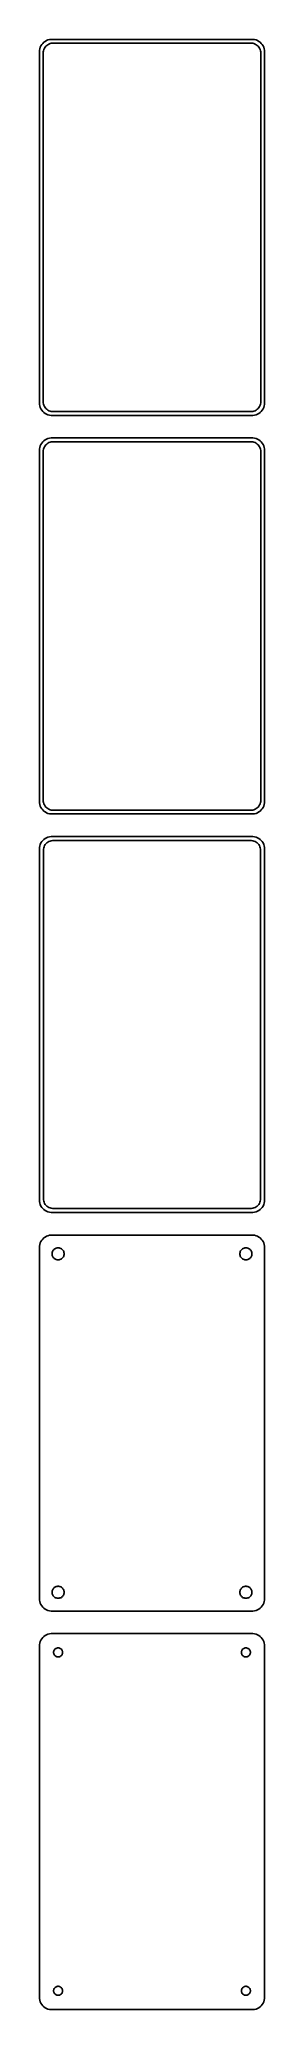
# Model space of a CAD drawing. Header units: metres. Extents: x -45 to 45, y 561 to 1347.
import ezdxf

# ---------------------------------------------------------------- set-up
doc = ezdxf.new("R2010")
doc.units = ezdxf.units.M

msp = doc.modelspace()

# ---------------------------------------------------------------- linework, layer by layer
for p, q in [((-44.3815, 1344.41), (-44.6489, 1343.84)), ((-44.0451, 1344.94), (-44.3815, 1344.41)), ((-43.6448, 1345.42), (-44.0451, 1344.94)), ((-43.1871, 1345.85), (-43.6448, 1345.42)), ((-42.6791, 1346.22), (-43.1871, 1345.85)), ((-42.7361, 1343.85), (-42.4159, 1344.24)), ((-42.1289, 1346.52), (-42.6791, 1346.22)), ((-42.4159, 1344.24), (-42.0497, 1344.58)), ((-41.5451, 1346.76), (-42.1289, 1346.52)), ((-42.0497, 1344.58), (-41.6433, 1344.88)), ((-41.6433, 1344.88), (-41.2031, 1345.12)), ((-40.9369, 1346.91), (-41.5451, 1346.76)), ((-41.2031, 1345.12), (-40.7361, 1345.3)), ((-40.3139, 1346.99), (-40.9369, 1346.91)), ((-40.7361, 1345.3), (-40.2495, 1345.43)), ((40.3139, 1346.99), (-40.3139, 1346.99)), ((-40.2495, 1345.43), (-39.7512, 1345.49)), ((-39.7512, 1345.49), (39.7512, 1345.49)), ((39.7512, 1345.49), (40.2495, 1345.43)), ((40.2495, 1345.43), (40.7361, 1345.3)), ((40.9369, 1346.91), (40.3139, 1346.99)), ((40.7361, 1345.3), (41.2031, 1345.12)), ((41.5451, 1346.76), (40.9369, 1346.91)), ((41.2031, 1345.12), (41.6433, 1344.88)), ((42.1289, 1346.52), (41.5451, 1346.76)), ((41.6433, 1344.88), (42.0497, 1344.58)), ((42.0497, 1344.58), (42.4159, 1344.24)), ((42.6791, 1346.22), (42.1289, 1346.52)), ((42.4159, 1344.24), (42.7361, 1343.85)), ((43.1871, 1345.85), (42.6791, 1346.22)), ((43.6448, 1345.42), (43.1871, 1345.85)), ((44.0451, 1344.94), (43.6448, 1345.42)), ((44.3815, 1344.41), (44.0451, 1344.94)), ((44.6489, 1343.84), (44.3815, 1344.41)), ((-44.9606, 1342.63), (-45, 1342)), ((-45, 1342), (-45, 1202)), ((-44.8429, 1343.24), (-44.9606, 1342.63)), ((-44.6489, 1343.84), (-44.8429, 1343.24)), ((-43.5, 1341.5), (-43.4685, 1342)), ((-43.5, 1202.5), (-43.5, 1341.5)), ((-43.4685, 1342), (-43.3743, 1342.49)), ((-43.3743, 1342.49), (-43.2191, 1342.97)), ((-43.2191, 1342.97), (-43.0052, 1343.43)), ((-43.0052, 1343.43), (-42.7361, 1343.85)), ((42.7361, 1343.85), (43.0052, 1343.43)), ((43.0052, 1343.43), (43.2191, 1342.97)), ((43.2191, 1342.97), (43.3743, 1342.49)), ((43.3743, 1342.49), (43.4685, 1342)), ((43.4685, 1342), (43.5, 1341.5)), ((43.5, 1341.5), (43.5, 1202.5)), ((44.8429, 1343.24), (44.6489, 1343.84)), ((44.9606, 1342.63), (44.8429, 1343.24)), ((45, 1342), (44.9606, 1342.63)), ((45, 1202), (45, 1342)), ((-45, 1202), (-44.9606, 1201.37)), ((-44.9606, 1201.37), (-44.8429, 1200.76)), ((-44.8429, 1200.76), (-44.6489, 1200.16)), ((-44.6489, 1200.16), (-44.3815, 1199.59)), ((-44.3815, 1199.59), (-44.0451, 1199.06)), ((-44.0451, 1199.06), (-43.6448, 1198.58)), ((-43.6448, 1198.58), (-43.1871, 1198.15)), ((-43.4685, 1202), (-43.5, 1202.5)), ((-43.3743, 1201.51), (-43.4685, 1202)), ((-43.2191, 1201.03), (-43.3743, 1201.51)), ((-43.0052, 1200.57), (-43.2191, 1201.03)), ((-43.1871, 1198.15), (-42.6791, 1197.78)), ((-42.7361, 1200.15), (-43.0052, 1200.57)), ((-42.4159, 1199.76), (-42.7361, 1200.15)), ((-42.6791, 1197.78), (-42.1289, 1197.48)), ((-42.0497, 1199.42), (-42.4159, 1199.76)), ((-42.1289, 1197.48), (-41.5451, 1197.24)), ((-41.6433, 1199.12), (-42.0497, 1199.42)), ((-41.2031, 1198.88), (-41.6433, 1199.12)), ((-41.5451, 1197.24), (-40.9369, 1197.09)), ((-40.7361, 1198.7), (-41.2031, 1198.88)), ((-40.9369, 1197.09), (-40.3139, 1197.01)), ((-40.2495, 1198.57), (-40.7361, 1198.7)), ((-40.3139, 1197.01), (40.3139, 1197.01)), ((-39.7512, 1198.51), (-40.2495, 1198.57)), ((39.7512, 1198.51), (-39.7512, 1198.51)), ((40.2495, 1198.57), (39.7512, 1198.51)), ((40.7361, 1198.7), (40.2495, 1198.57)), ((40.3139, 1197.01), (40.9369, 1197.09)), ((41.2031, 1198.88), (40.7361, 1198.7)), ((40.9369, 1197.09), (41.5451, 1197.24)), ((41.6433, 1199.12), (41.2031, 1198.88)), ((41.5451, 1197.24), (42.1289, 1197.48)), ((42.0497, 1199.42), (41.6433, 1199.12)), ((42.4159, 1199.76), (42.0497, 1199.42)), ((42.1289, 1197.48), (42.6791, 1197.78)), ((42.7361, 1200.15), (42.4159, 1199.76)), ((42.6791, 1197.78), (43.1871, 1198.15)), ((43.0052, 1200.57), (42.7361, 1200.15)), ((43.2191, 1201.03), (43.0052, 1200.57)), ((43.1871, 1198.15), (43.6448, 1198.58)), ((43.3743, 1201.51), (43.2191, 1201.03)), ((43.4685, 1202), (43.3743, 1201.51)), ((43.5, 1202.5), (43.4685, 1202)), ((43.6448, 1198.58), (44.0451, 1199.06)), ((44.0451, 1199.06), (44.3815, 1199.59)), ((44.3815, 1199.59), (44.6489, 1200.16)), ((44.6489, 1200.16), (44.8429, 1200.76)), ((44.8429, 1200.76), (44.9606, 1201.37)), ((44.9606, 1201.37), (45, 1202)), ((-43.1871, 1186.85), (-43.6448, 1186.42)), ((-42.6791, 1187.22), (-43.1871, 1186.85)), ((-42.1289, 1187.52), (-42.6791, 1187.22)), ((-41.5451, 1187.76), (-42.1289, 1187.52)), ((-40.9369, 1187.91), (-41.5451, 1187.76)), ((-40.3139, 1187.99), (-40.9369, 1187.91)), ((40.3139, 1187.99), (-40.3139, 1187.99)), ((40.9369, 1187.91), (40.3139, 1187.99)), ((41.5451, 1187.76), (40.9369, 1187.91)), ((42.1289, 1187.52), (41.5451, 1187.76)), ((42.6791, 1187.22), (42.1289, 1187.52)), ((43.1871, 1186.85), (42.6791, 1187.22)), ((43.6448, 1186.42), (43.1871, 1186.85)), ((-44.9606, 1183.63), (-45, 1183)), ((-45, 1183), (-45, 1043)), ((-44.8429, 1184.24), (-44.9606, 1183.63)), ((-44.6489, 1184.84), (-44.8429, 1184.24)), ((-44.3815, 1185.41), (-44.6489, 1184.84)), ((-44.0451, 1185.94), (-44.3815, 1185.41)), ((-43.6448, 1186.42), (-44.0451, 1185.94)), ((-43.5, 1182.5), (-43.4685, 1183)), ((-43.5, 1043.5), (-43.5, 1182.5)), ((-43.4685, 1183), (-43.3743, 1183.49)), ((-43.3743, 1183.49), (-43.2191, 1183.97)), ((-43.2191, 1183.97), (-43.0052, 1184.43)), ((-43.0052, 1184.43), (-42.7361, 1184.85)), ((-42.7361, 1184.85), (-42.4159, 1185.24)), ((-42.4159, 1185.24), (-42.0497, 1185.58)), ((-42.0497, 1185.58), (-41.6433, 1185.88)), ((-41.6433, 1185.88), (-41.2031, 1186.12)), ((-41.2031, 1186.12), (-40.7361, 1186.3)), ((-40.7361, 1186.3), (-40.2495, 1186.43)), ((-40.2495, 1186.43), (-39.7512, 1186.49)), ((-39.7512, 1186.49), (39.7512, 1186.49)), ((39.7512, 1186.49), (40.2495, 1186.43)), ((40.2495, 1186.43), (40.7361, 1186.3)), ((40.7361, 1186.3), (41.2031, 1186.12)), ((41.2031, 1186.12), (41.6433, 1185.88)), ((41.6433, 1185.88), (42.0497, 1185.58)), ((42.0497, 1185.58), (42.4159, 1185.24)), ((42.4159, 1185.24), (42.7361, 1184.85)), ((42.7361, 1184.85), (43.0052, 1184.43)), ((43.0052, 1184.43), (43.2191, 1183.97)), ((43.2191, 1183.97), (43.3743, 1183.49)), ((43.3743, 1183.49), (43.4685, 1183)), ((43.4685, 1183), (43.5, 1182.5)), ((43.5, 1182.5), (43.5, 1043.5)), ((44.0451, 1185.94), (43.6448, 1186.42)), ((44.3815, 1185.41), (44.0451, 1185.94)), ((44.6489, 1184.84), (44.3815, 1185.41)), ((44.8429, 1184.24), (44.6489, 1184.84)), ((44.9606, 1183.63), (44.8429, 1184.24)), ((45, 1183), (44.9606, 1183.63)), ((45, 1043), (45, 1183)), ((-45, 1043), (-44.9606, 1042.37)), ((-44.9606, 1042.37), (-44.8429, 1041.76)), ((-44.8429, 1041.76), (-44.6489, 1041.16)), ((-44.6489, 1041.16), (-44.3815, 1040.59)), ((-44.3815, 1040.59), (-44.0451, 1040.06)), ((-44.0451, 1040.06), (-43.6448, 1039.58)), ((-43.6448, 1039.58), (-43.1871, 1039.15)), ((-43.4685, 1043), (-43.5, 1043.5)), ((-43.3743, 1042.51), (-43.4685, 1043)), ((-43.2191, 1042.03), (-43.3743, 1042.51)), ((-43.0052, 1041.57), (-43.2191, 1042.03)), ((-43.1871, 1039.15), (-42.6791, 1038.78)), ((-42.7361, 1041.15), (-43.0052, 1041.57)), ((-42.4159, 1040.76), (-42.7361, 1041.15)), ((-42.6791, 1038.78), (-42.1289, 1038.48)), ((-42.0497, 1040.42), (-42.4159, 1040.76)), ((-42.1289, 1038.48), (-41.5451, 1038.24)), ((-41.6433, 1040.12), (-42.0497, 1040.42)), ((-41.2031, 1039.88), (-41.6433, 1040.12)), ((-41.5451, 1038.24), (-40.9369, 1038.09)), ((-40.7361, 1039.7), (-41.2031, 1039.88)), ((-40.9369, 1038.09), (-40.3139, 1038.01)), ((-40.2495, 1039.57), (-40.7361, 1039.7)), ((-40.3139, 1038.01), (40.3139, 1038.01)), ((-39.7512, 1039.51), (-40.2495, 1039.57)), ((39.7512, 1039.51), (-39.7512, 1039.51)), ((40.2495, 1039.57), (39.7512, 1039.51)), ((40.7361, 1039.7), (40.2495, 1039.57)), ((40.3139, 1038.01), (40.9369, 1038.09)), ((41.2031, 1039.88), (40.7361, 1039.7)), ((40.9369, 1038.09), (41.5451, 1038.24)), ((41.6433, 1040.12), (41.2031, 1039.88)), ((41.5451, 1038.24), (42.1289, 1038.48)), ((42.0497, 1040.42), (41.6433, 1040.12)), ((42.4159, 1040.76), (42.0497, 1040.42)), ((42.1289, 1038.48), (42.6791, 1038.78)), ((42.7361, 1041.15), (42.4159, 1040.76)), ((42.6791, 1038.78), (43.1871, 1039.15)), ((43.0052, 1041.57), (42.7361, 1041.15)), ((43.2191, 1042.03), (43.0052, 1041.57)), ((43.1871, 1039.15), (43.6448, 1039.58)), ((43.3743, 1042.51), (43.2191, 1042.03)), ((43.4685, 1043), (43.3743, 1042.51)), ((43.5, 1043.5), (43.4685, 1043)), ((43.6448, 1039.58), (44.0451, 1040.06)), ((44.0451, 1040.06), (44.3815, 1040.59)), ((44.3815, 1040.59), (44.6489, 1041.16)), ((44.6489, 1041.16), (44.8429, 1041.76)), ((44.8429, 1041.76), (44.9606, 1042.37)), ((44.9606, 1042.37), (45, 1043)), ((-44.9606, 1024.63), (-45, 1024)), ((-45, 1024), (-45, 884)), ((-44.8429, 1025.24), (-44.9606, 1024.63)), ((-44.6489, 1025.84), (-44.8429, 1025.24)), ((-44.3815, 1026.41), (-44.6489, 1025.84)), ((-44.0451, 1026.94), (-44.3815, 1026.41)), ((-43.6448, 1027.42), (-44.0451, 1026.94)), ((-43.1871, 1027.85), (-43.6448, 1027.42)), ((-43.3726, 1023.5), (-43.3421, 1023.99)), ((-43.3726, 884.5), (-43.3726, 1023.5)), ((-43.3421, 1023.99), (-43.251, 1024.46)), ((-43.251, 1024.46), (-43.1007, 1024.93)), ((-42.6791, 1028.22), (-43.1871, 1027.85)), ((-43.1007, 1024.93), (-42.8936, 1025.37)), ((-42.8936, 1025.37), (-42.633, 1025.78)), ((-42.1289, 1028.52), (-42.6791, 1028.22)), ((-42.633, 1025.78), (-42.323, 1026.15)), ((-42.323, 1026.15), (-41.9685, 1026.48)), ((-41.5451, 1028.76), (-42.1289, 1028.52)), ((-41.9685, 1026.48), (-41.5751, 1026.77)), ((-41.5751, 1026.77), (-41.1489, 1027)), ((-40.9369, 1028.91), (-41.5451, 1028.76)), ((-41.1489, 1027), (-40.6967, 1027.18)), ((-40.3139, 1028.99), (-40.9369, 1028.91)), ((-40.6967, 1027.18), (-40.2256, 1027.3)), ((40.3139, 1028.99), (-40.3139, 1028.99)), ((-40.2256, 1027.3), (-39.7432, 1027.36)), ((-39.7432, 1027.36), (39.7432, 1027.36)), ((39.7432, 1027.36), (40.2256, 1027.3)), ((40.2256, 1027.3), (40.6967, 1027.18)), ((40.9369, 1028.91), (40.3139, 1028.99)), ((40.6967, 1027.18), (41.1489, 1027)), ((41.5451, 1028.76), (40.9369, 1028.91)), ((41.1489, 1027), (41.5751, 1026.77)), ((42.1289, 1028.52), (41.5451, 1028.76)), ((41.5751, 1026.77), (41.9685, 1026.48)), ((41.9685, 1026.48), (42.323, 1026.15)), ((42.6791, 1028.22), (42.1289, 1028.52)), ((42.323, 1026.15), (42.633, 1025.78)), ((42.633, 1025.78), (42.8936, 1025.37)), ((43.1871, 1027.85), (42.6791, 1028.22)), ((42.8936, 1025.37), (43.1007, 1024.93)), ((43.1007, 1024.93), (43.251, 1024.46)), ((43.6448, 1027.42), (43.1871, 1027.85)), ((43.251, 1024.46), (43.3421, 1023.99)), ((43.3421, 1023.99), (43.3726, 1023.5)), ((43.3726, 1023.5), (43.3726, 884.5)), ((44.0451, 1026.94), (43.6448, 1027.42)), ((44.3815, 1026.41), (44.0451, 1026.94)), ((44.6489, 1025.84), (44.3815, 1026.41)), ((44.8429, 1025.24), (44.6489, 1025.84)), ((44.9606, 1024.63), (44.8429, 1025.24)), ((45, 1024), (44.9606, 1024.63)), ((45, 884), (45, 1024)), ((-45, 884), (-44.9606, 883.373)), ((-44.9606, 883.373), (-44.8429, 882.757)), ((-44.8429, 882.757), (-44.6489, 882.159)), ((-44.6489, 882.159), (-44.3815, 881.591)), ((-44.3815, 881.591), (-44.0451, 881.061)), ((-44.0451, 881.061), (-43.6448, 880.577)), ((-43.6448, 880.577), (-43.1871, 880.147)), ((-43.3421, 884.015), (-43.3726, 884.5)), ((-43.251, 883.537), (-43.3421, 884.015)), ((-43.1007, 883.074), (-43.251, 883.537)), ((-42.8936, 882.634), (-43.1007, 883.074)), ((-42.633, 882.224), (-42.8936, 882.634)), ((-42.323, 881.849), (-42.633, 882.224)), ((-41.9685, 881.516), (-42.323, 881.849)), ((-41.5751, 881.23), (-41.9685, 881.516)), ((-41.1489, 880.996), (-41.5751, 881.23)), ((-40.6967, 880.817), (-41.1489, 880.996)), ((-40.2256, 880.696), (-40.6967, 880.817)), ((-39.7432, 880.635), (-40.2256, 880.696)), ((39.7432, 880.635), (-39.7432, 880.635)), ((40.2256, 880.696), (39.7432, 880.635)), ((40.6967, 880.817), (40.2256, 880.696)), ((41.1489, 880.996), (40.6967, 880.817)), ((41.5751, 881.23), (41.1489, 880.996)), ((41.9685, 881.516), (41.5751, 881.23)), ((42.323, 881.849), (41.9685, 881.516)), ((42.633, 882.224), (42.323, 881.849)), ((42.8936, 882.634), (42.633, 882.224)), ((43.1007, 883.074), (42.8936, 882.634)), ((43.251, 883.537), (43.1007, 883.074)), ((43.1871, 880.147), (43.6448, 880.577)), ((43.3421, 884.015), (43.251, 883.537)), ((43.3726, 884.5), (43.3421, 884.015)), ((43.6448, 880.577), (44.0451, 881.061)), ((44.0451, 881.061), (44.3815, 881.591)), ((44.3815, 881.591), (44.6489, 882.159)), ((44.6489, 882.159), (44.8429, 882.757)), ((44.8429, 882.757), (44.9606, 883.373)), ((44.9606, 883.373), (45, 884)), ((-43.1871, 880.147), (-42.6791, 879.778)), ((-42.6791, 879.778), (-42.1289, 879.476)), ((-42.1289, 879.476), (-41.5451, 879.245)), ((-41.5451, 879.245), (-40.9369, 879.089)), ((-40.9369, 879.089), (-40.3139, 879.01)), ((-40.3139, 879.01), (40.3139, 879.01)), ((40.3139, 879.01), (40.9369, 879.089)), ((40.9369, 879.089), (41.5451, 879.245)), ((41.5451, 879.245), (42.1289, 879.476)), ((42.1289, 879.476), (42.6791, 879.778)), ((42.6791, 879.778), (43.1871, 880.147)), ((-44.9606, 865.627), (-45, 865)), ((-45, 865), (-45, 725)), ((-44.8429, 866.243), (-44.9606, 865.627)), ((-44.6489, 866.841), (-44.8429, 866.243)), ((-44.3815, 867.409), (-44.6489, 866.841)), ((-44.0451, 867.939), (-44.3815, 867.409)), ((-43.6448, 868.423), (-44.0451, 867.939)), ((-43.1871, 868.853), (-43.6448, 868.423)), ((-42.6791, 869.222), (-43.1871, 868.853)), ((-42.1289, 869.524), (-42.6791, 869.222)), ((-41.5451, 869.755), (-42.1289, 869.524)), ((-40.9369, 869.911), (-41.5451, 869.755)), ((-40.3139, 869.99), (-40.9369, 869.911)), ((40.3139, 869.99), (-40.3139, 869.99)), ((-38.786, 864.526), (-38.5219, 864.672)), ((-38.5219, 864.672), (-38.2416, 864.783)), ((-38.2416, 864.783), (-37.9497, 864.857)), ((-37.9497, 864.857), (-37.6507, 864.895)), ((-37.6507, 864.895), (-37.3493, 864.895)), ((-37.3493, 864.895), (-37.0503, 864.857)), ((-37.0503, 864.857), (-36.7584, 864.783)), ((-36.7584, 864.783), (-36.4781, 864.672)), ((-36.4781, 864.672), (-36.214, 864.526)), ((36.214, 864.526), (36.4781, 864.672)), ((36.4781, 864.672), (36.7584, 864.783)), ((36.7584, 864.783), (37.0503, 864.857)), ((37.0503, 864.857), (37.3493, 864.895)), ((37.3493, 864.895), (37.6507, 864.895)), ((37.6507, 864.895), (37.9497, 864.857)), ((37.9497, 864.857), (38.2416, 864.783)), ((38.2416, 864.783), (38.5219, 864.672)), ((38.5219, 864.672), (38.786, 864.526)), ((40.9369, 869.911), (40.3139, 869.99)), ((41.5451, 869.755), (40.9369, 869.911)), ((42.1289, 869.524), (41.5451, 869.755)), ((42.6791, 869.222), (42.1289, 869.524)), ((43.1871, 868.853), (42.6791, 869.222)), ((43.6448, 868.423), (43.1871, 868.853)), ((44.0451, 867.939), (43.6448, 868.423)), ((44.3815, 867.409), (44.0451, 867.939)), ((44.6489, 866.841), (44.3815, 867.409)), ((44.8429, 866.243), (44.6489, 866.841)), ((44.9606, 865.627), (44.8429, 866.243)), ((45, 865), (44.9606, 865.627)), ((45, 725), (45, 865)), ((-39.9, 862.5), (-39.8811, 862.801)), ((-39.8811, 862.199), (-39.9, 862.5)), ((-39.8811, 862.801), (-39.8246, 863.097)), ((-39.8246, 861.903), (-39.8811, 862.199)), ((-39.8246, 863.097), (-39.7315, 863.383)), ((-39.7315, 861.617), (-39.8246, 861.903)), ((-39.7315, 863.383), (-39.6031, 863.656)), ((-39.6031, 861.344), (-39.7315, 861.617)), ((-39.6031, 863.656), (-39.4416, 863.911)), ((-39.4416, 861.089), (-39.6031, 861.344)), ((-39.4416, 863.911), (-39.2495, 864.143)), ((-39.2495, 860.857), (-39.4416, 861.089)), ((-39.2495, 864.143), (-39.0298, 864.349)), ((-39.0298, 860.651), (-39.2495, 860.857)), ((-39.0298, 864.349), (-38.786, 864.526)), ((-38.786, 860.474), (-39.0298, 860.651)), ((-38.5219, 860.328), (-38.786, 860.474)), ((-38.2416, 860.217), (-38.5219, 860.328)), ((-37.9497, 860.143), (-38.2416, 860.217)), ((-37.6507, 860.105), (-37.9497, 860.143)), ((-37.3493, 860.105), (-37.6507, 860.105)), ((-37.0503, 860.143), (-37.3493, 860.105)), ((-36.7584, 860.217), (-37.0503, 860.143)), ((-36.4781, 860.328), (-36.7584, 860.217)), ((-36.214, 860.474), (-36.4781, 860.328)), ((-36.214, 864.526), (-35.9702, 864.349)), ((-35.9702, 860.651), (-36.214, 860.474)), ((-35.9702, 864.349), (-35.7505, 864.143)), ((-35.7505, 860.857), (-35.9702, 860.651)), ((-35.7505, 864.143), (-35.5583, 863.911)), ((-35.5583, 861.089), (-35.7505, 860.857)), ((-35.5583, 863.911), (-35.3969, 863.656)), ((-35.3969, 861.344), (-35.5583, 861.089)), ((-35.3969, 863.656), (-35.2685, 863.383)), ((-35.2685, 861.617), (-35.3969, 861.344)), ((-35.2685, 863.383), (-35.1754, 863.097)), ((-35.1754, 861.903), (-35.2685, 861.617)), ((-35.1754, 863.097), (-35.1189, 862.801)), ((-35.1189, 862.199), (-35.1754, 861.903)), ((-35.1189, 862.801), (-35.1, 862.5)), ((-35.1, 862.5), (-35.1189, 862.199)), ((35.1, 862.5), (35.1189, 862.801)), ((35.1189, 862.199), (35.1, 862.5)), ((35.1189, 862.801), (35.1754, 863.097)), ((35.1754, 861.903), (35.1189, 862.199)), ((35.1754, 863.097), (35.2685, 863.383)), ((35.2685, 861.617), (35.1754, 861.903)), ((35.2685, 863.383), (35.3969, 863.656)), ((35.3969, 861.344), (35.2685, 861.617)), ((35.3969, 863.656), (35.5583, 863.911)), ((35.5583, 861.089), (35.3969, 861.344)), ((35.5583, 863.911), (35.7505, 864.143)), ((35.7505, 860.857), (35.5583, 861.089)), ((35.7505, 864.143), (35.9702, 864.349)), ((35.9702, 860.651), (35.7505, 860.857)), ((35.9702, 864.349), (36.214, 864.526)), ((36.214, 860.474), (35.9702, 860.651)), ((36.4781, 860.328), (36.214, 860.474)), ((36.7584, 860.217), (36.4781, 860.328)), ((37.0503, 860.143), (36.7584, 860.217)), ((37.3493, 860.105), (37.0503, 860.143)), ((37.6507, 860.105), (37.3493, 860.105)), ((37.9497, 860.143), (37.6507, 860.105)), ((38.2416, 860.217), (37.9497, 860.143)), ((38.5219, 860.328), (38.2416, 860.217)), ((38.786, 860.474), (38.5219, 860.328)), ((38.786, 864.526), (39.0298, 864.349)), ((39.0298, 860.651), (38.786, 860.474)), ((39.0298, 864.349), (39.2495, 864.143)), ((39.2495, 860.857), (39.0298, 860.651)), ((39.2495, 864.143), (39.4416, 863.911)), ((39.4416, 861.089), (39.2495, 860.857)), ((39.4416, 863.911), (39.6031, 863.656)), ((39.6031, 861.344), (39.4416, 861.089)), ((39.6031, 863.656), (39.7315, 863.383)), ((39.7315, 861.617), (39.6031, 861.344)), ((39.7315, 863.383), (39.8246, 863.097)), ((39.8246, 861.903), (39.7315, 861.617)), ((39.8246, 863.097), (39.8811, 862.801)), ((39.8811, 862.199), (39.8246, 861.903)), ((39.8811, 862.801), (39.9, 862.5)), ((39.9, 862.5), (39.8811, 862.199)), ((-45, 725), (-44.9606, 724.373)), ((-44.9606, 724.373), (-44.8429, 723.757)), ((-44.8429, 723.757), (-44.6489, 723.159)), ((-44.6489, 723.159), (-44.3815, 722.591)), ((-39.9, 727.5), (-39.8811, 727.801)), ((-39.8811, 727.199), (-39.9, 727.5)), ((-39.8811, 727.801), (-39.8246, 728.097)), ((-39.8246, 726.903), (-39.8811, 727.199)), ((-39.8246, 728.097), (-39.7315, 728.383)), ((-39.7315, 726.617), (-39.8246, 726.903)), ((-39.7315, 728.383), (-39.6031, 728.656)), ((-39.6031, 726.344), (-39.7315, 726.617)), ((-39.6031, 728.656), (-39.4416, 728.911)), ((-39.4416, 726.089), (-39.6031, 726.344)), ((-39.4416, 728.911), (-39.2495, 729.143)), ((-39.2495, 725.857), (-39.4416, 726.089)), ((-39.2495, 729.143), (-39.0298, 729.349)), ((-39.0298, 725.651), (-39.2495, 725.857)), ((-39.0298, 729.349), (-38.786, 729.526)), ((-38.786, 725.474), (-39.0298, 725.651)), ((-38.786, 729.526), (-38.5219, 729.672)), ((-38.5219, 725.328), (-38.786, 725.474)), ((-38.5219, 729.672), (-38.2416, 729.783)), ((-38.2416, 725.217), (-38.5219, 725.328)), ((-38.2416, 729.783), (-37.9497, 729.857)), ((-37.9497, 725.143), (-38.2416, 725.217)), ((-37.9497, 729.857), (-37.6507, 729.895)), ((-37.6507, 725.105), (-37.9497, 725.143)), ((-37.6507, 729.895), (-37.3493, 729.895)), ((-37.3493, 725.105), (-37.6507, 725.105)), ((-37.3493, 729.895), (-37.0503, 729.857)), ((-37.0503, 725.143), (-37.3493, 725.105)), ((-37.0503, 729.857), (-36.7584, 729.783)), ((-36.7584, 725.217), (-37.0503, 725.143)), ((-36.7584, 729.783), (-36.4781, 729.672)), ((-36.4781, 725.328), (-36.7584, 725.217)), ((-36.4781, 729.672), (-36.214, 729.526)), ((-36.214, 725.474), (-36.4781, 725.328)), ((-36.214, 729.526), (-35.9702, 729.349)), ((-35.9702, 725.651), (-36.214, 725.474)), ((-35.9702, 729.349), (-35.7505, 729.143)), ((-35.7505, 725.857), (-35.9702, 725.651)), ((-35.7505, 729.143), (-35.5583, 728.911)), ((-35.5583, 726.089), (-35.7505, 725.857)), ((-35.5583, 728.911), (-35.3969, 728.656)), ((-35.3969, 726.344), (-35.5583, 726.089)), ((-35.3969, 728.656), (-35.2685, 728.383)), ((-35.2685, 726.617), (-35.3969, 726.344)), ((-35.2685, 728.383), (-35.1754, 728.097)), ((-35.1754, 726.903), (-35.2685, 726.617)), ((-35.1754, 728.097), (-35.1189, 727.801)), ((-35.1189, 727.199), (-35.1754, 726.903)), ((-35.1189, 727.801), (-35.1, 727.5)), ((-35.1, 727.5), (-35.1189, 727.199)), ((35.1, 727.5), (35.1189, 727.801)), ((35.1189, 727.199), (35.1, 727.5)), ((35.1189, 727.801), (35.1754, 728.097)), ((35.1754, 726.903), (35.1189, 727.199)), ((35.1754, 728.097), (35.2685, 728.383)), ((35.2685, 726.617), (35.1754, 726.903)), ((35.2685, 728.383), (35.3969, 728.656)), ((35.3969, 726.344), (35.2685, 726.617)), ((35.3969, 728.656), (35.5583, 728.911)), ((35.5583, 726.089), (35.3969, 726.344)), ((35.5583, 728.911), (35.7505, 729.143)), ((35.7505, 725.857), (35.5583, 726.089)), ((35.7505, 729.143), (35.9702, 729.349)), ((35.9702, 725.651), (35.7505, 725.857)), ((35.9702, 729.349), (36.214, 729.526)), ((36.214, 725.474), (35.9702, 725.651)), ((36.214, 729.526), (36.4781, 729.672)), ((36.4781, 725.328), (36.214, 725.474)), ((36.4781, 729.672), (36.7584, 729.783)), ((36.7584, 725.217), (36.4781, 725.328)), ((36.7584, 729.783), (37.0503, 729.857)), ((37.0503, 725.143), (36.7584, 725.217)), ((37.0503, 729.857), (37.3493, 729.895)), ((37.3493, 725.105), (37.0503, 725.143)), ((37.3493, 729.895), (37.6507, 729.895)), ((37.6507, 725.105), (37.3493, 725.105)), ((37.6507, 729.895), (37.9497, 729.857)), ((37.9497, 725.143), (37.6507, 725.105)), ((37.9497, 729.857), (38.2416, 729.783)), ((38.2416, 725.217), (37.9497, 725.143)), ((38.2416, 729.783), (38.5219, 729.672)), ((38.5219, 725.328), (38.2416, 725.217)), ((38.5219, 729.672), (38.786, 729.526)), ((38.786, 725.474), (38.5219, 725.328)), ((38.786, 729.526), (39.0298, 729.349)), ((39.0298, 725.651), (38.786, 725.474)), ((39.0298, 729.349), (39.2495, 729.143)), ((39.2495, 725.857), (39.0298, 725.651)), ((39.2495, 729.143), (39.4416, 728.911)), ((39.4416, 726.089), (39.2495, 725.857)), ((39.4416, 728.911), (39.6031, 728.656)), ((39.6031, 726.344), (39.4416, 726.089)), ((39.6031, 728.656), (39.7315, 728.383)), ((39.7315, 726.617), (39.6031, 726.344)), ((39.7315, 728.383), (39.8246, 728.097)), ((39.8246, 726.903), (39.7315, 726.617)), ((39.8246, 728.097), (39.8811, 727.801)), ((39.8811, 727.199), (39.8246, 726.903)), ((39.8811, 727.801), (39.9, 727.5)), ((39.9, 727.5), (39.8811, 727.199)), ((44.3815, 722.591), (44.6489, 723.159)), ((44.6489, 723.159), (44.8429, 723.757)), ((44.8429, 723.757), (44.9606, 724.373)), ((44.9606, 724.373), (45, 725)), ((-44.3815, 722.591), (-44.0451, 722.061)), ((-44.0451, 722.061), (-43.6448, 721.577)), ((-43.6448, 721.577), (-43.1871, 721.147)), ((-43.1871, 721.147), (-42.6791, 720.778)), ((-42.6791, 720.778), (-42.1289, 720.476)), ((-42.1289, 720.476), (-41.5451, 720.245)), ((-41.5451, 720.245), (-40.9369, 720.089)), ((-40.9369, 720.089), (-40.3139, 720.01)), ((-40.3139, 720.01), (40.3139, 720.01)), ((40.3139, 720.01), (40.9369, 720.089)), ((40.9369, 720.089), (41.5451, 720.245)), ((41.5451, 720.245), (42.1289, 720.476)), ((42.1289, 720.476), (42.6791, 720.778)), ((42.6791, 720.778), (43.1871, 721.147)), ((43.1871, 721.147), (43.6448, 721.577)), ((43.6448, 721.577), (44.0451, 722.061)), ((44.0451, 722.061), (44.3815, 722.591)), ((-44.6489, 707.841), (-44.8429, 707.243)), ((-44.3815, 708.409), (-44.6489, 707.841)), ((-44.0451, 708.939), (-44.3815, 708.409)), ((-43.6448, 709.423), (-44.0451, 708.939)), ((-43.1871, 709.853), (-43.6448, 709.423)), ((-42.6791, 710.222), (-43.1871, 709.853)), ((-42.1289, 710.524), (-42.6791, 710.222)), ((-41.5451, 710.755), (-42.1289, 710.524)), ((-40.9369, 710.911), (-41.5451, 710.755)), ((-40.3139, 710.99), (-40.9369, 710.911)), ((40.3139, 710.99), (-40.3139, 710.99)), ((40.9369, 710.911), (40.3139, 710.99)), ((41.5451, 710.755), (40.9369, 710.911)), ((42.1289, 710.524), (41.5451, 710.755)), ((42.6791, 710.222), (42.1289, 710.524)), ((43.1871, 709.853), (42.6791, 710.222)), ((43.6448, 709.423), (43.1871, 709.853)), ((44.0451, 708.939), (43.6448, 709.423)), ((44.3815, 708.409), (44.0451, 708.939)), ((44.6489, 707.841), (44.3815, 708.409)), ((44.8429, 707.243), (44.6489, 707.841)), ((-44.9606, 706.627), (-45, 706)), ((-45, 706), (-45, 566)), ((-44.8429, 707.243), (-44.9606, 706.627)), ((-39.3, 703.5), (-39.2858, 703.726)), ((-39.2858, 703.274), (-39.3, 703.5)), ((-39.2858, 703.726), (-39.2434, 703.948)), ((-39.2434, 703.052), (-39.2858, 703.274)), ((-39.2434, 703.948), (-39.1736, 704.163)), ((-39.1736, 702.837), (-39.2434, 703.052)), ((-39.1736, 704.163), (-39.0773, 704.367)), ((-39.0773, 702.633), (-39.1736, 702.837)), ((-39.0773, 704.367), (-38.9562, 704.558)), ((-38.9562, 702.442), (-39.0773, 702.633)), ((-38.9562, 704.558), (-38.8121, 704.732)), ((-38.8121, 702.268), (-38.9562, 702.442)), ((-38.8121, 704.732), (-38.6474, 704.887)), ((-38.6474, 702.113), (-38.8121, 702.268)), ((-38.6474, 704.887), (-38.4645, 705.02)), ((-38.4645, 701.98), (-38.6474, 702.113)), ((-38.4645, 705.02), (-38.2664, 705.129)), ((-38.2664, 701.871), (-38.4645, 701.98)), ((-38.2664, 705.129), (-38.0562, 705.212)), ((-38.0562, 701.788), (-38.2664, 701.871)), ((-38.0562, 705.212), (-37.8373, 705.268)), ((-37.8373, 701.732), (-38.0562, 701.788)), ((-37.8373, 705.268), (-37.613, 705.296)), ((-37.613, 701.704), (-37.8373, 701.732)), ((-37.613, 705.296), (-37.387, 705.296)), ((-37.387, 701.704), (-37.613, 701.704)), ((-37.387, 705.296), (-37.1627, 705.268)), ((-37.1627, 701.732), (-37.387, 701.704)), ((-37.1627, 705.268), (-36.9438, 705.212)), ((-36.9438, 701.788), (-37.1627, 701.732)), ((-36.9438, 705.212), (-36.7336, 705.129)), ((-36.7336, 701.871), (-36.9438, 701.788)), ((-36.7336, 705.129), (-36.5355, 705.02)), ((-36.5355, 701.98), (-36.7336, 701.871)), ((-36.5355, 705.02), (-36.3526, 704.887)), ((-36.3526, 702.113), (-36.5355, 701.98)), ((-36.3526, 704.887), (-36.1879, 704.732)), ((-36.1879, 702.268), (-36.3526, 702.113)), ((-36.1879, 704.732), (-36.0438, 704.558)), ((-36.0438, 702.442), (-36.1879, 702.268)), ((-36.0438, 704.558), (-35.9226, 704.367)), ((-35.9226, 702.633), (-36.0438, 702.442)), ((-35.9226, 704.367), (-35.8264, 704.163)), ((-35.8264, 702.837), (-35.9226, 702.633)), ((-35.8264, 704.163), (-35.7565, 703.948)), ((-35.7565, 703.052), (-35.8264, 702.837)), ((-35.7565, 703.948), (-35.7142, 703.726)), ((-35.7142, 703.274), (-35.7565, 703.052)), ((-35.7142, 703.726), (-35.7, 703.5)), ((-35.7, 703.5), (-35.7142, 703.274)), ((35.7, 703.5), (35.7142, 703.726)), ((35.7142, 703.274), (35.7, 703.5)), ((35.7142, 703.726), (35.7565, 703.948)), ((35.7565, 703.052), (35.7142, 703.274)), ((35.7565, 703.948), (35.8264, 704.163)), ((35.8264, 702.837), (35.7565, 703.052)), ((35.8264, 704.163), (35.9226, 704.367)), ((35.9226, 702.633), (35.8264, 702.837)), ((35.9226, 704.367), (36.0438, 704.558)), ((36.0438, 702.442), (35.9226, 702.633)), ((36.0438, 704.558), (36.1879, 704.732)), ((36.1879, 702.268), (36.0438, 702.442)), ((36.1879, 704.732), (36.3526, 704.887)), ((36.3526, 702.113), (36.1879, 702.268)), ((36.3526, 704.887), (36.5355, 705.02)), ((36.5355, 701.98), (36.3526, 702.113)), ((36.5355, 705.02), (36.7336, 705.129)), ((36.7336, 701.871), (36.5355, 701.98)), ((36.7336, 705.129), (36.9438, 705.212)), ((36.9438, 701.788), (36.7336, 701.871)), ((36.9438, 705.212), (37.1627, 705.268)), ((37.1627, 701.732), (36.9438, 701.788)), ((37.1627, 705.268), (37.387, 705.296)), ((37.387, 701.704), (37.1627, 701.732)), ((37.387, 705.296), (37.613, 705.296)), ((37.613, 701.704), (37.387, 701.704)), ((37.613, 705.296), (37.8373, 705.268)), ((37.8373, 701.732), (37.613, 701.704)), ((37.8373, 705.268), (38.0562, 705.212)), ((38.0562, 701.788), (37.8373, 701.732)), ((38.0562, 705.212), (38.2664, 705.129)), ((38.2664, 701.871), (38.0562, 701.788)), ((38.2664, 705.129), (38.4645, 705.02)), ((38.4645, 701.98), (38.2664, 701.871)), ((38.4645, 705.02), (38.6474, 704.887)), ((38.6474, 702.113), (38.4645, 701.98)), ((38.6474, 704.887), (38.8121, 704.732)), ((38.8121, 702.268), (38.6474, 702.113)), ((38.8121, 704.732), (38.9562, 704.558)), ((38.9562, 702.442), (38.8121, 702.268)), ((38.9562, 704.558), (39.0773, 704.367)), ((39.0773, 702.633), (38.9562, 702.442)), ((39.0773, 704.367), (39.1736, 704.163)), ((39.1736, 702.837), (39.0773, 702.633)), ((39.1736, 704.163), (39.2434, 703.948)), ((39.2434, 703.052), (39.1736, 702.837)), ((39.2434, 703.948), (39.2858, 703.726)), ((39.2858, 703.274), (39.2434, 703.052)), ((39.2858, 703.726), (39.3, 703.5)), ((39.3, 703.5), (39.2858, 703.274)), ((44.9606, 706.627), (44.8429, 707.243)), ((45, 706), (44.9606, 706.627)), ((45, 566), (45, 706)), ((-45, 566), (-44.9606, 565.373)), ((-39.3, 568.5), (-39.2858, 568.726)), ((-39.2858, 568.274), (-39.3, 568.5)), ((-39.2858, 568.726), (-39.2434, 568.948)), ((-39.2434, 568.052), (-39.2858, 568.274)), ((-39.2434, 568.948), (-39.1736, 569.163)), ((-39.1736, 567.837), (-39.2434, 568.052)), ((-39.1736, 569.163), (-39.0773, 569.367)), ((-39.0773, 567.633), (-39.1736, 567.837)), ((-39.0773, 569.367), (-38.9562, 569.558)), ((-38.9562, 567.442), (-39.0773, 567.633)), ((-38.9562, 569.558), (-38.8121, 569.732)), ((-38.8121, 567.268), (-38.9562, 567.442)), ((-38.8121, 569.732), (-38.6474, 569.887)), ((-38.6474, 567.113), (-38.8121, 567.268)), ((-38.6474, 569.887), (-38.4645, 570.02)), ((-38.4645, 566.98), (-38.6474, 567.113)), ((-38.4645, 570.02), (-38.2664, 570.129)), ((-38.2664, 566.871), (-38.4645, 566.98)), ((-38.2664, 570.129), (-38.0562, 570.212)), ((-38.0562, 566.788), (-38.2664, 566.871)), ((-38.0562, 570.212), (-37.8373, 570.268)), ((-37.8373, 566.732), (-38.0562, 566.788)), ((-37.8373, 570.268), (-37.613, 570.296)), ((-37.613, 566.704), (-37.8373, 566.732)), ((-37.613, 570.296), (-37.387, 570.296)), ((-37.387, 566.704), (-37.613, 566.704)), ((-37.387, 570.296), (-37.1627, 570.268)), ((-37.1627, 566.732), (-37.387, 566.704)), ((-37.1627, 570.268), (-36.9438, 570.212)), ((-36.9438, 566.788), (-37.1627, 566.732)), ((-36.9438, 570.212), (-36.7336, 570.129)), ((-36.7336, 566.871), (-36.9438, 566.788)), ((-36.7336, 570.129), (-36.5355, 570.02)), ((-36.5355, 566.98), (-36.7336, 566.871)), ((-36.5355, 570.02), (-36.3526, 569.887)), ((-36.3526, 567.113), (-36.5355, 566.98)), ((-36.3526, 569.887), (-36.1879, 569.732)), ((-36.1879, 567.268), (-36.3526, 567.113)), ((-36.1879, 569.732), (-36.0438, 569.558)), ((-36.0438, 567.442), (-36.1879, 567.268)), ((-36.0438, 569.558), (-35.9226, 569.367)), ((-35.9226, 567.633), (-36.0438, 567.442)), ((-35.9226, 569.367), (-35.8264, 569.163)), ((-35.8264, 567.837), (-35.9226, 567.633)), ((-35.8264, 569.163), (-35.7565, 568.948)), ((-35.7565, 568.052), (-35.8264, 567.837)), ((-35.7565, 568.948), (-35.7142, 568.726)), ((-35.7142, 568.274), (-35.7565, 568.052)), ((-35.7142, 568.726), (-35.7, 568.5)), ((-35.7, 568.5), (-35.7142, 568.274)), ((35.7, 568.5), (35.7142, 568.726)), ((35.7142, 568.274), (35.7, 568.5)), ((35.7142, 568.726), (35.7565, 568.948)), ((35.7565, 568.052), (35.7142, 568.274)), ((35.7565, 568.948), (35.8264, 569.163)), ((35.8264, 567.837), (35.7565, 568.052)), ((35.8264, 569.163), (35.9226, 569.367)), ((35.9226, 567.633), (35.8264, 567.837)), ((35.9226, 569.367), (36.0438, 569.558)), ((36.0438, 567.442), (35.9226, 567.633)), ((36.0438, 569.558), (36.1879, 569.732)), ((36.1879, 567.268), (36.0438, 567.442)), ((36.1879, 569.732), (36.3526, 569.887)), ((36.3526, 567.113), (36.1879, 567.268)), ((36.3526, 569.887), (36.5355, 570.02)), ((36.5355, 566.98), (36.3526, 567.113)), ((36.5355, 570.02), (36.7336, 570.129)), ((36.7336, 566.871), (36.5355, 566.98)), ((36.7336, 570.129), (36.9438, 570.212)), ((36.9438, 566.788), (36.7336, 566.871)), ((36.9438, 570.212), (37.1627, 570.268)), ((37.1627, 566.732), (36.9438, 566.788)), ((37.1627, 570.268), (37.387, 570.296)), ((37.387, 566.704), (37.1627, 566.732)), ((37.387, 570.296), (37.613, 570.296)), ((37.613, 566.704), (37.387, 566.704)), ((37.613, 570.296), (37.8373, 570.268)), ((37.8373, 566.732), (37.613, 566.704)), ((37.8373, 570.268), (38.0562, 570.212)), ((38.0562, 566.788), (37.8373, 566.732)), ((38.0562, 570.212), (38.2664, 570.129)), ((38.2664, 566.871), (38.0562, 566.788)), ((38.2664, 570.129), (38.4645, 570.02)), ((38.4645, 566.98), (38.2664, 566.871)), ((38.4645, 570.02), (38.6474, 569.887)), ((38.6474, 567.113), (38.4645, 566.98)), ((38.6474, 569.887), (38.8121, 569.732)), ((38.8121, 567.268), (38.6474, 567.113)), ((38.8121, 569.732), (38.9562, 569.558)), ((38.9562, 567.442), (38.8121, 567.268)), ((38.9562, 569.558), (39.0773, 569.367)), ((39.0773, 567.633), (38.9562, 567.442)), ((39.0773, 569.367), (39.1736, 569.163)), ((39.1736, 567.837), (39.0773, 567.633)), ((39.1736, 569.163), (39.2434, 568.948)), ((39.2434, 568.052), (39.1736, 567.837)), ((39.2434, 568.948), (39.2858, 568.726)), ((39.2858, 568.274), (39.2434, 568.052)), ((39.2858, 568.726), (39.3, 568.5)), ((39.3, 568.5), (39.2858, 568.274)), ((44.9606, 565.373), (45, 566)), ((-44.9606, 565.373), (-44.8429, 564.757)), ((-44.8429, 564.757), (-44.6489, 564.159)), ((-44.6489, 564.159), (-44.3815, 563.591)), ((-44.3815, 563.591), (-44.0451, 563.061)), ((-44.0451, 563.061), (-43.6448, 562.577)), ((-43.6448, 562.577), (-43.1871, 562.147)), ((-43.1871, 562.147), (-42.6791, 561.778)), ((-42.6791, 561.778), (-42.1289, 561.476)), ((-42.1289, 561.476), (-41.5451, 561.245)), ((-41.5451, 561.245), (-40.9369, 561.089)), ((-40.9369, 561.089), (-40.3139, 561.01)), ((-40.3139, 561.01), (40.3139, 561.01)), ((40.3139, 561.01), (40.9369, 561.089)), ((40.9369, 561.089), (41.5451, 561.245)), ((41.5451, 561.245), (42.1289, 561.476)), ((42.1289, 561.476), (42.6791, 561.778)), ((42.6791, 561.778), (43.1871, 562.147)), ((43.1871, 562.147), (43.6448, 562.577)), ((43.6448, 562.577), (44.0451, 563.061)), ((44.0451, 563.061), (44.3815, 563.591)), ((44.3815, 563.591), (44.6489, 564.159)), ((44.6489, 564.159), (44.8429, 564.757)), ((44.8429, 564.757), (44.9606, 565.373))]:
    msp.add_line(p, q)

doc.saveas('drawing.dxf')
